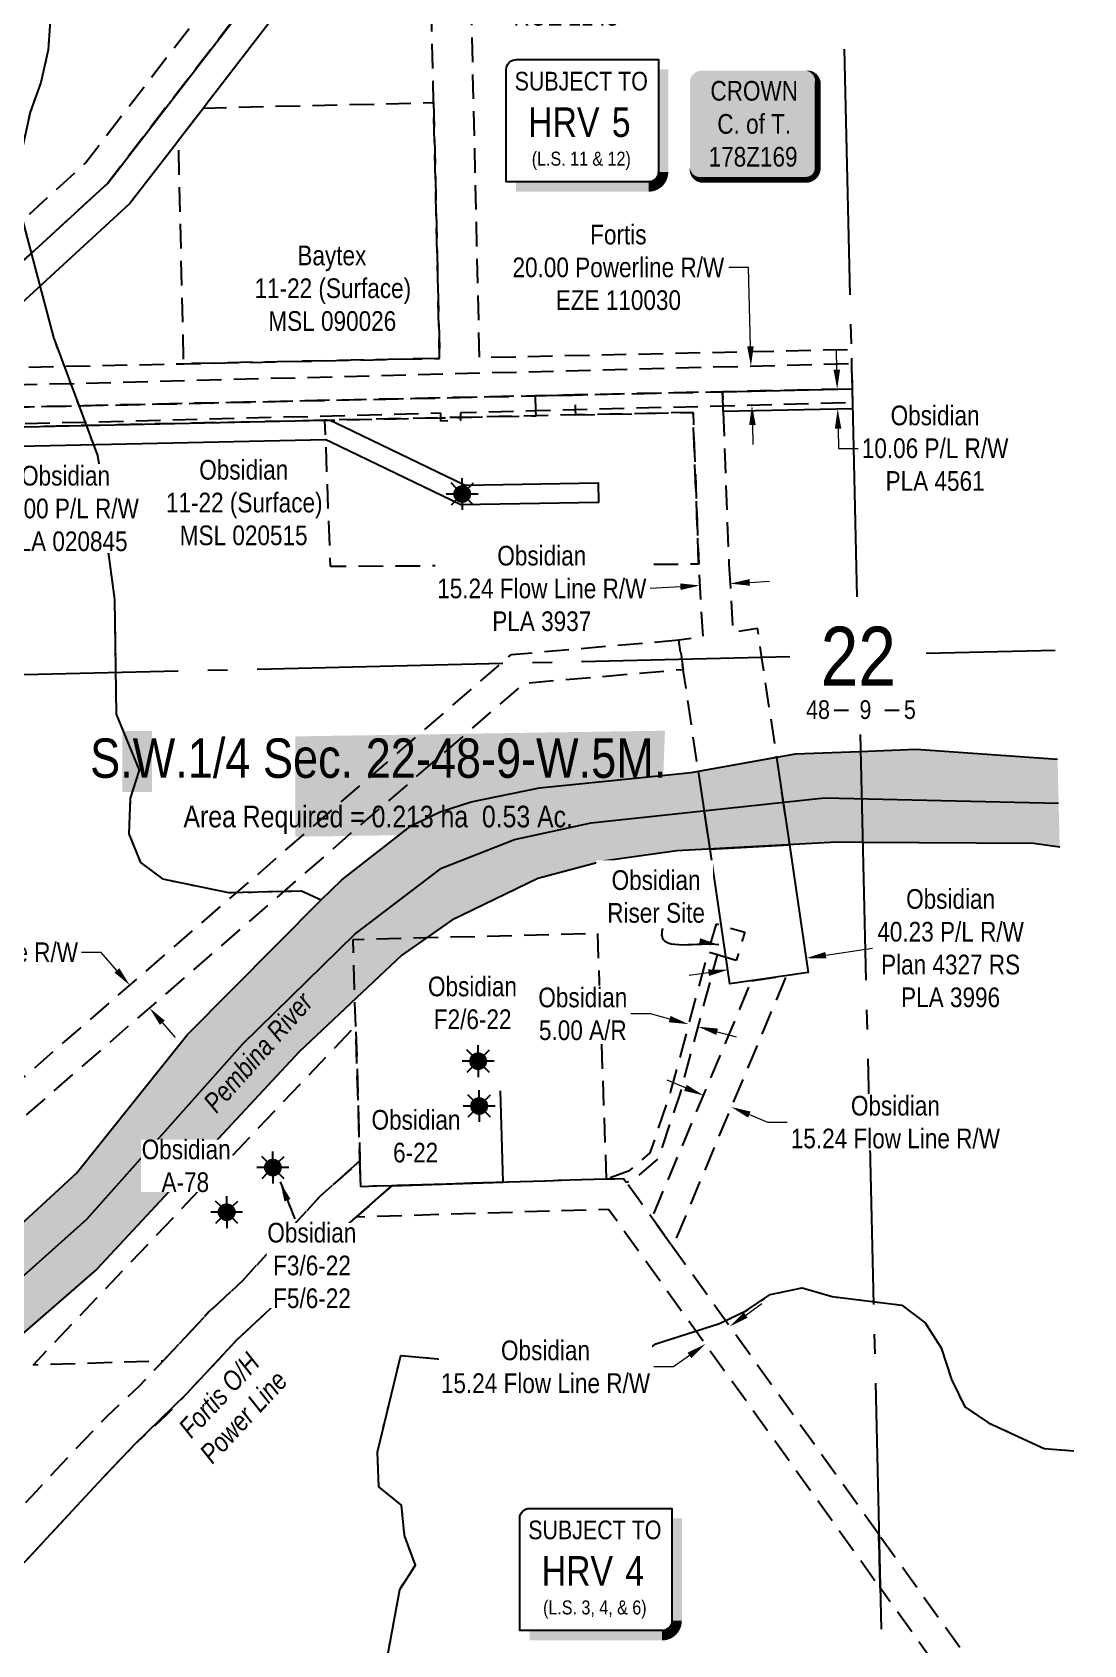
# Model space of a CAD drawing. Extents: x 617208 to 619769, y 5890137 to 5893146.
# Drawn here: x 617747 to 618281, y 5890581 to 5891401 of the extents above; entities that cross this region are included whole.
import ezdxf
from ezdxf.enums import TextEntityAlignment as Align

# ---------------------------------------------------------------- set-up
doc = ezdxf.new("R2010")
doc.units = 0
doc.header["$LTSCALE"] = 5
doc.header["$PDMODE"] = 35
doc.header["$PDSIZE"] = 1
for name, pattern in [('foc-ACCESSROAD', [3.75, 2.5, -1.25]), ('foc-FLOWLINE', [3.75, 2.5, -1.25]), ('foc-QUARTERLINE', [33, 25, -3, 2, -3]), ('foc-WHEELTRACKS', [2, 0.4, -1.6])]:
    doc.linetypes.add(name, pattern=pattern)
doc.layers.get('Defpoints').update_dxf_attribs({"color": 9})
for name, color, linetype in [('10', 1, 'Continuous'), ('9', 3, 'Continuous'), ('AS-OWNER', 7, 'Continuous'), ('AS-POWER', 104, 'foc-POWER'), ('AS-UNDERLAY-H', 141, 'Continuous'), ('C-AR', 13, 'foc-ACCESSROAD'), ('C-FLOWLINE', 13, 'foc-FLOWLINE'), ('C-RW', 13, 'Continuous'), ('C-SYMBOL', 7, 'Continuous'), ('C-WS', 13, 'foc-ACCESSROAD'), ('C-WS-S', 8, 'Continuous'), ('CG-NOTES', 7, 'Continuous'), ('CTW', 7, 'Continuous'), ('F-EZE', 190, 'foc-FLOWLINE'), ('F-WS', 190, 'foc-ACCESSROAD'), ('L-AREAREQUIRED', 7, 'Continuous'), ('L-QSEC', 8, 'foc-QUARTERLINE'), ('L-SECLBL', 7, 'Continuous'), ('L-SECQ', 8, 'foc-QUARTERLINE'), ('T-WATER', 160, 'Continuous'), ('T-WATER-H', 133, 'Continuous'), ('T-WATER-P3', 160, 'foc-WHEELTRACKS'), ('T-WATER-T', 170, 'Continuous')]:
    doc.layers.add(name, color=color, linetype=linetype)
for name, color, linetype, lineweight in [('C-AR-T', 13, 'Continuous', 9), ('C-FLOWLINE-T', 13, 'Continuous', 9), ('C-RW-T', 13, 'Continuous', 9), ('C-WS-T', 13, 'Continuous', 9), ('F-EZE-T', 190, 'Continuous', 9), ('F-RW-T', 190, 'Continuous', 9), ('F-WS-T', 190, 'Continuous', 9)]:
    doc.layers.add(name, color=color, linetype=linetype, lineweight=lineweight)
doc.styles.add('100L', font='ARIALN.TTF', dxfattribs={"height": 11})
doc.styles.add('175L', font='ARIALN.TTF', dxfattribs={"height": 20})
doc.styles.add('80', font='ARIALN.TTF', dxfattribs={"height": 10})
doc.styles.add('80CG', font='ARIALN.TTF', dxfattribs={"height": 10})
doc.styles.add('80L', font='ARIALN.TTF', dxfattribs={"height": 10})
doc.styles.add('foc-LtypeFont', font='ARIALN.TTF', dxfattribs={"height": 7.35})
doc.styles.add('HRV', font='ARIALN.TTF', dxfattribs={"height": 3})
doc.styles.add('SIMPLEX', font='ARIALN.TTF')
doc.linetypes.add('foc-POWER', pattern='A,6,-1,["P",foc-LtypeFont,S=0.2,R=0,X=-0.625,Y=-0.75],-1.24,4', length=12.24)
doc.linetypes.add('foc-POWER-NOLINE', pattern='A,0,-4,["P",foc-LtypeFont,S=0.2,R=0,X=-0.625,Y=-0.75],-8.24', length=12.24)
doc.linetypes.add('foc-TOPO-flowdirection-NOLINE', pattern='A,0,[">",foc-LtypeFont,S=0.3,R=0,X=0,Y=-0.945],-20,[">",foc-LtypeFont,S=0.3,R=0,X=0,Y=-0.945],0', length=20)
doc.dimstyles.new('Compass 5 000', dxfattribs={"dimscale": 5, "dimtxt": 9, "dimasz": 2, "dimexe": 0.2, "dimexo": 0.0625, "dimgap": 0.5, "dimtad": 0, "dimtih": 1, "dimtoh": 1, "dimzin": 0, "dimdsep": 46, "dimtxsty": '80CG', "dimcen": 0.1, "dimse1": 1, "dimse2": 1, "dimclrd": 256, "dimclrt": 256, "dimaunit": 1, "dimadec": 4, "dimazin": 0, "dimtfac": 0.06, "dimtofl": 0, "dimtmove": 0, "dimatfit": 1, "dimfxl": 0.2, "dimtolj": 1, "dimtzin": 0, "dimlwd": -1, "dimarcsym": 0})

# ---------------------------------------------------------------- blocks, each defined once
blk = doc.blocks.new('L-SECLBL')
at = {"layer": '9', "color": 7}
for p, q in [((-5.08, -27.83), (-12.29, -27.83)), ((20.7, -27.83), (13.5, -27.83))]:
    blk.add_line(p, q, dxfattribs=at)
at = {"layer": '10', "color": 2, "style": 'SIMPLEX'}
blk.add_attdef('SEC', text='', height=30, dxfattribs=at).set_placement((0, 0), align=Align.MIDDLE)
at = {"layer": '10', "color": 5, "style": '80L'}
blk.add_attdef('TWP', text='', height=9.5, dxfattribs=at).set_placement((-14.43, -27.37), align=Align.MIDDLE_RIGHT)
blk.add_attdef('RGE', text='', height=9.5, dxfattribs=at).set_placement((3.62, -27.37), align=Align.MIDDLE_CENTER)
blk.add_attdef('MER', text='', height=9.5, dxfattribs=at).set_placement((23.17, -27.37), align=Align.MIDDLE_LEFT)
blk = doc.blocks.new('HRV')
blk.add_lwpolyline([(-35.14, 31.6), (37.21, 31.6), (37.21, -25.54, -0.414214), (32.21, -30.54), (-40.14, -30.54), (-40.14, 26.6, -0.414214)], format="xyb", close=True)
at = {"const_width": 5, "flags": 128}
blk.add_lwpolyline([(-35.14, -33.04), (32.21, -33.04, 0.414214), (39.71, -25.54), (39.71, 26.6)], format="xyb", dxfattribs=at)
at = {"style": '80L'}
blk.add_text('SUBJECT TO', height=9.5, dxfattribs=at).set_placement((-2.01, 13.06), align=Align.BOTTOM_CENTER)
blk.add_attdef('(N.W.1/4 00)', text='', height=7.12, dxfattribs=at).set_placement((-2.01, -24.45), align=Align.BOTTOM_CENTER)
at = {"layer": 'CTW', "color": 3, "style": 'HRV'}
blk.add_text('HRV', height=15, dxfattribs=at).set_placement((-10.88, -0.18), align=Align.MIDDLE_CENTER)
blk.add_attdef('0', text='', height=15, dxfattribs=at).set_placement((18.28, -0.18), align=Align.MIDDLE_CENTER)
blk = doc.blocks.new('GAS')
h = blk.add_hatch(color=255)
h.dxf.hatch_style = 1
edge = h.paths.add_edge_path()
edge.add_arc((0, 0), 0.9, 0, 360)
for p, q in [((-0.81, 0), (-1.62, 0)), ((-0.57, 0.57), (-1.14, 1.14)), ((0, 0.81), (0, 1.62)), ((0.57, 0.57), (1.14, 1.14)), ((1.62, 0), (0.81, 0)), ((-0.57, -0.57), (-1.14, -1.14)), ((0, -0.81), (0, -1.62)), ((1.14, -1.14), (0.57, -0.57))]:
    blk.add_line(p, q)
blk.add_circle((0, 0), 0.8)
blk = doc.blocks.new('*D423')
at = {"layer": 'C-AR-T', "transparency": 16777216}
for p, q in [((617566.39, 5891019.62), (617556.39, 5891019.39)), ((617616.57, 5891020.8), (617647.89, 5891021.53))]:
    blk.add_line(p, q, dxfattribs=at)
for points in [[(617566.35, 5891021.29), (617566.43, 5891017.95), (617576.38, 5891019.86)], [(617616.53, 5891022.47), (617616.61, 5891019.13), (617606.57, 5891020.56)]]:
    blk.add_solid(points, dxfattribs=at)
at = {"layer": 'Defpoints', "color": 0, "transparency": 16777216}
for p in [(617606.57, 5891020.56), (617577.18, 5890986.06), (617607.37, 5890986.77)]:
    blk.add_point(p, dxfattribs=at)
at = {"layer": 'C-AR-T', "transparency": 16777216, "insert": (617675.82, 5891021.53), "char_height": 10, "width": 259.0266, "attachment_point": 5, "style": '80CG'}
blk.add_mtext('\\A1;Obsidian\\P30.18 A/R\\PMSL 8429\\P(Expired)', dxfattribs=at)
blk = doc.blocks.new('*D429')
at = {"layer": 'C-FLOWLINE-T', "transparency": 16777216}
for p, q in [((618076.09, 5891119.24), (618060.66, 5891118.29)), ((618111.33, 5891121.43), (618121.31, 5891122.05))]:
    blk.add_line(p, q, dxfattribs=at)
for points in [[(618075.99, 5891120.91), (618076.19, 5891117.58), (618086.07, 5891119.86)], [(618111.22, 5891123.09), (618111.43, 5891119.76), (618101.35, 5891120.81)]]:
    blk.add_solid(points, dxfattribs=at)
at = {"layer": 'Defpoints', "color": 0, "transparency": 16777216}
for p in [(618086.07, 5891119.86), (618086.39, 5891114.72), (618101.66, 5891115.66)]:
    blk.add_point(p, dxfattribs=at)
at = {"layer": 'C-FLOWLINE-T', "transparency": 16777216, "insert": (618005.66, 5891118.29), "char_height": 10, "attachment_point": 5, "style": '80CG', "bg_fill": 3, "box_fill_scale": 1.1, "bg_fill_color": 256, "bg_fill_true_color": 13158600, "bg_fill_transparency": 0}
blk.add_mtext('\\A1;Obsidian\\P15.24 Flow Line R/W\\PPLA 3937', dxfattribs=at)
blk = doc.blocks.new('*D431')
at = {"layer": 'C-FLOWLINE-T', "transparency": 16777216}
for p, q in [((618078.64, 5890864.45), (618069.42, 5890868.31)), ((618111.14, 5890850.82), (618120.36, 5890846.95)), ((618120.36, 5890846.95), (618130.36, 5890846.95))]:
    blk.add_line(p, q, dxfattribs=at)
for points in [[(618079.29, 5890865.98), (618078, 5890862.91), (618087.87, 5890860.58)], [(618111.79, 5890852.36), (618110.5, 5890849.28), (618101.92, 5890854.69)]]:
    blk.add_solid(points, dxfattribs=at)
at = {"layer": 'Defpoints', "color": 0, "transparency": 16777216}
for p in [(618090.66, 5890867.23), (618104.71, 5890861.34), (618101.92, 5890854.69)]:
    blk.add_point(p, dxfattribs=at)
at = {"layer": 'C-FLOWLINE-T', "transparency": 16777216, "insert": (618185.36, 5890846.95), "char_height": 10, "attachment_point": 5, "style": '80CG', "bg_fill": 3, "box_fill_scale": 1.1, "bg_fill_color": 256, "bg_fill_true_color": 13158600, "bg_fill_transparency": 0}
blk.add_mtext('\\A1;Obsidian\\P15.24 Flow Line R/W', dxfattribs=at)
blk = doc.blocks.new('*D432')
at = {"layer": 'C-FLOWLINE-T', "transparency": 16777216}
for p, q in [((618109.31, 5890748.89), (618117.44, 5890754.72)), ((618080.67, 5890728.36), (618072.54, 5890722.53)), ((618072.54, 5890722.53), (618062.54, 5890722.53))]:
    blk.add_line(p, q, dxfattribs=at)
for points in [[(618108.34, 5890750.25), (618110.28, 5890747.54), (618101.18, 5890743.07)], [(618079.7, 5890729.71), (618081.64, 5890727.01), (618088.79, 5890734.19)]]:
    blk.add_solid(points, dxfattribs=at)
at = {"layer": 'Defpoints', "color": 0, "transparency": 16777216}
for p in [(618088.79, 5890734.19), (618106.7, 5890735.37), (618094.31, 5890726.49)]:
    blk.add_point(p, dxfattribs=at)
at = {"layer": 'C-FLOWLINE-T', "transparency": 16777216, "insert": (618007.54, 5890722.53), "char_height": 10, "attachment_point": 5, "style": '80CG', "bg_fill": 3, "box_fill_scale": 1.1, "bg_fill_color": 256, "bg_fill_true_color": 13158600, "bg_fill_transparency": 0}
blk.add_mtext('\\A1;Obsidian\\P15.24 Flow Line R/W', dxfattribs=at)
blk = doc.blocks.new('*D434')
at = {"layer": 'C-RW-T', "transparency": 16777216}
for p, q in [((618150.02, 5890931.86), (618173.79, 5890935.4)), ((618090.41, 5890922.97), (618080.52, 5890921.5))]:
    blk.add_line(p, q, dxfattribs=at)
for points in [[(618149.77, 5890933.51), (618150.26, 5890930.21), (618140.13, 5890930.39)], [(618090.17, 5890924.62), (618090.66, 5890921.33), (618100.31, 5890924.45)]]:
    blk.add_solid(points, dxfattribs=at)
at = {"layer": 'Defpoints', "color": 0, "transparency": 16777216}
for p in [(618126.43, 5891022.26), (618086.61, 5891016.32), (618100.31, 5890924.45)]:
    blk.add_point(p, dxfattribs=at)
at = {"layer": 'C-RW-T', "transparency": 16777216, "insert": (618213.42, 5890935.4), "char_height": 10, "attachment_point": 5, "style": '80CG'}
blk.add_mtext('\\A1;Obsidian\\P40.23 P/L R/W\\PPlan 4327 RS\\PPLA 3996', dxfattribs=at)
blk = doc.blocks.new('*D437')
at = {"layer": 'Defpoints', "color": 0, "transparency": 16777216}
for p in [(617796.31, 5890916.58), (617733.78, 5890862.35), (617743.78, 5890850.83)]:
    blk.add_point(p, dxfattribs=at)
at = {"layer": 'F-RW-T', "transparency": 16777216}
for p, q in [((617781.82, 5890933.28), (617771.82, 5890933.28)), ((617789.75, 5890924.13), (617781.82, 5890933.28)), ((617812.85, 5890897.51), (617819.4, 5890889.95))]:
    blk.add_line(p, q, dxfattribs=at)
for points in [[(617791.01, 5890925.23), (617788.5, 5890923.04), (617796.31, 5890916.58)], [(617814.11, 5890898.6), (617811.59, 5890896.41), (617806.3, 5890905.06)]]:
    blk.add_solid(points, dxfattribs=at)
at = {"layer": 'F-RW-T', "transparency": 16777216, "insert": (617716.82, 5890933.28), "char_height": 10, "attachment_point": 5, "style": '80CG'}
blk.add_mtext('\\A1;PMC\\P15.24 Flow Line R/W\\PPLA 4811', dxfattribs=at)
blk = doc.blocks.new('*D438')
at = {"layer": 'C-AR-T', "transparency": 16777216}
for p, q in [((618060.99, 5890901.99), (618050.99, 5890901.99)), ((618070.65, 5890899.4), (618060.99, 5890901.99)), ((618094.79, 5890892.92), (618104.45, 5890890.33))]:
    blk.add_line(p, q, dxfattribs=at)
for points in [[(618071.08, 5890901.01), (618070.21, 5890897.79), (618080.3, 5890896.81)], [(618095.22, 5890894.53), (618094.36, 5890891.31), (618085.13, 5890895.51)]]:
    blk.add_solid(points, dxfattribs=at)
at = {"layer": 'Defpoints', "color": 0, "transparency": 16777216}
for p in [(618080.3, 5890896.81), (618078.64, 5890890.58), (618083.46, 5890889.29)]:
    blk.add_point(p, dxfattribs=at)
at = {"layer": 'C-AR-T', "transparency": 16777216, "insert": (618026.51, 5890901.99), "char_height": 10, "attachment_point": 5, "style": '80CG', "bg_fill": 3, "box_fill_scale": 1.1, "bg_fill_color": 256, "bg_fill_true_color": 13158600, "bg_fill_transparency": 0}
blk.add_mtext('\\A1;Obsidian\\P5.00 A/R', dxfattribs=at)
blk = doc.blocks.new('*U444')
h = blk.add_hatch(color=255)
edge = h.paths.add_edge_path()
edge.add_line((-26.5, -28.5), (26.5, -28.5))
edge.add_arc((26.5, -22.5), 6, 270, 360)
edge.add_line((32.5, -22.5), (32.5, 21))
edge.add_arc((26.5, 21), 6, 0, 90)
edge.add_line((26.5, 27), (-26.5, 27))
edge.add_arc((-26.5, 21), 6, 90, 180)
edge.add_line((-32.5, 21), (-32.5, -22.5))
edge.add_arc((-26.5, -22.5), 6, 180, 270)
at = {"color": 14, "flags": 128}
blk.add_lwpolyline([(-26.5, -28.5, 3, 3, 0), (26.5, -28.5, 3, 3, 0.414214), (32.5, -22.5, 3, 3, 0), (32.5, 21, 3, 0, 0.414214), (26.5, 27, 0, 0, 0), (-26.5, 27, 0, 0, 0.414214), (-32.5, 21, 0, 0, 0), (-32.5, -22.5, 0, 3, 0.414214)], format="xyseb", close=True, dxfattribs=at)
blk.add_lwpolyline([(-19.08, -18.54, 0, 7.5, 0), (0, 0, 0, 0, 0)], format="xyseb", dxfattribs=at)
at = {"color": 14, "style": '80'}
blk.add_attdef('ENTER_TEXT_001', (-26.85, -4.92), '', height=10, dxfattribs=at)
blk = doc.blocks.new('*D445')
at = {"layer": 'Defpoints', "color": 0, "transparency": 16777216}
for p in [(618071.17, 5891230.41), (618111.95, 5891231.45), (618071.68, 5891210.42)]:
    blk.add_point(p, dxfattribs=at)
at = {"layer": 'F-EZE-T', "transparency": 16777216}
for p, q in [((618110.67, 5891281.56), (618100.67, 5891281.56)), ((618111.69, 5891241.45), (618110.67, 5891281.56)), ((618112.72, 5891201.47), (618112.97, 5891191.47))]:
    blk.add_line(p, q, dxfattribs=at)
for points in [[(618113.36, 5891241.49), (618110.03, 5891241.4), (618111.95, 5891231.45)], [(618114.38, 5891201.51), (618111.05, 5891201.42), (618112.46, 5891211.46)]]:
    blk.add_solid(points, dxfattribs=at)
at = {"layer": 'F-EZE-T', "transparency": 16777216, "insert": (618044.58, 5891281.56), "char_height": 10, "attachment_point": 5, "style": '80CG'}
blk.add_mtext('\\A1;Fortis\\P20.00 Powerline R/W\\PEZE 110030', dxfattribs=at)
blk = doc.blocks.new('*D449')
at = {"layer": 'C-RW-T', "transparency": 16777216}
for p, q in [((618155.58, 5891229.64), (618155.36, 5891239.64)), ((618156.24, 5891199.58), (618156.46, 5891189.59)), ((618156.46, 5891189.59), (618166.46, 5891189.59))]:
    blk.add_line(p, q, dxfattribs=at)
for points in [[(618157.25, 5891229.68), (618153.92, 5891229.61), (618155.8, 5891219.64)], [(618157.9, 5891199.62), (618154.57, 5891199.55), (618156.02, 5891209.58)]]:
    blk.add_solid(points, dxfattribs=at)
at = {"layer": 'Defpoints', "color": 0, "transparency": 16777216}
for p in [(618142.37, 5891219.35), (618142.59, 5891209.29), (618156.02, 5891209.58)]:
    blk.add_point(p, dxfattribs=at)
at = {"layer": 'C-RW-T', "transparency": 16777216, "insert": (618205.54, 5891189.59), "char_height": 10, "attachment_point": 5, "style": '80CG'}
blk.add_mtext('\\A1;Obsidian\\P10.06 P/L R/W\\PPLA 4561', dxfattribs=at)
blk = doc.blocks.new('*D452')
at = {"layer": 'C-RW-T', "transparency": 16777216}
for p, q in [((617713.44, 5891209.89), (617713.22, 5891219.88)), ((617714.1, 5891179.89), (617714.56, 5891158.94)), ((617714.56, 5891158.94), (617724.56, 5891158.94))]:
    blk.add_line(p, q, dxfattribs=at)
for points in [[(617715.11, 5891209.92), (617711.78, 5891209.85), (617713.66, 5891199.89)], [(617715.77, 5891179.92), (617712.43, 5891179.85), (617713.88, 5891189.89)]]:
    blk.add_solid(points, dxfattribs=at)
at = {"layer": 'Defpoints', "color": 0, "transparency": 16777216}
for p in [(617713.66, 5891199.89), (617767.13, 5891201.06), (617767.34, 5891191.06)]:
    blk.add_point(p, dxfattribs=at)
at = {"layer": 'C-RW-T', "transparency": 16777216, "insert": (617763.64, 5891158.94), "char_height": 10, "attachment_point": 5, "style": '80CG', "bg_fill": 3, "box_fill_scale": 1.1, "bg_fill_color": 256, "bg_fill_true_color": 13158600, "bg_fill_transparency": 0}
blk.add_mtext('\\A1;Obsidian\\P10.00 P/L R/W\\PPLA 020845', dxfattribs=at)
blk = doc.blocks.new('*D454')
at = {"layer": 'C-AR-T', "transparency": 16777216}
for p, q in [((617939.29, 5891424.96), (617929.29, 5891424.72)), ((617979.43, 5891425.91), (617989.43, 5891426.14))]:
    blk.add_line(p, q, dxfattribs=at)
for points in [[(617939.25, 5891426.62), (617939.33, 5891423.29), (617949.28, 5891425.19)], [(617979.4, 5891427.57), (617979.47, 5891424.24), (617969.44, 5891425.67)]]:
    blk.add_solid(points, dxfattribs=at)
at = {"layer": 'Defpoints', "color": 0, "transparency": 16777216}
for p in [(617949.13, 5891431.78), (617969.28, 5891432.26), (617969.44, 5891425.67)]:
    blk.add_point(p, dxfattribs=at)
at = {"layer": 'C-AR-T', "transparency": 16777216, "insert": (618017.98, 5891426.14), "char_height": 10, "attachment_point": 5, "style": '80CG'}
blk.add_mtext('\\A1;Obsidian\\P20.12 A/R\\PROE 2148', dxfattribs=at)

msp = doc.modelspace()

# ---------------------------------------------------------------- hatches: boundary and pattern name
at = {"layer": 'AS-UNDERLAY-H'}
h = msp.add_hatch(color=256, dxfattribs=at)
h.dxf.hatch_style = 1
h.paths.add_polyline_path([(617792.481, 5891045.808), (617807.525, 5891045.808), (617807.557, 5891014.804), (617792.513, 5891014.804)])
h = msp.add_hatch(color=256, dxfattribs=at)
h.dxf.hatch_style = 1
h.paths.add_polyline_path([(617880.364, 5891043.125), (618068.26, 5891046.034), (618067.09, 5891014.015), (618028.525, 5891014.209), (618025.881, 5890994.212), (617880.364, 5890992.126)])
at = {"layer": 'T-WATER-H'}
h = msp.add_hatch(color=256, dxfattribs=at)
h.dxf.hatch_style = 1
h.paths.add_polyline_path([(617255.687, 5890656.455), (617256.712, 5890613.173), (617260.461, 5890617.313), (617274.884, 5890624.016), (617293.361, 5890622.656), (617309.048, 5890617.336), (617353.6, 5890607.31), (617373.832, 5890602.757), (617433.928, 5890589.233), (617507.419, 5890609.045), (617522.508, 5890615.167), (617688.3, 5890697.839), (617724.827, 5890724.714), (617779.47, 5890772.24), (617882.394, 5890882.665), (617934.577, 5890931.868), (617959.977, 5890949.725), (618003.657, 5890970.905), (618036.919, 5890979.634), (618074.213, 5890984.868), (618155.484, 5890989.335), (618168.332, 5890989.238), (618255.53, 5890988.587), (618268.846, 5890986.753), (618267.794, 5891031.552), (618195.951, 5891036.637), (618167.24, 5891035.531), (618134.522, 5891034.273), (618081.516, 5891024.69), (618004.571, 5891016.915), (617969.739, 5891009.881), (617954.098, 5891004.819), (617939.439, 5890997.759), (617904.051, 5890970.248), (617893.557, 5890959.95), (617825.414, 5890891.303), (617769.183, 5890821.09), (617714.351, 5890770.598), (617663.893, 5890735.663), (617580.802, 5890689.932), (617565.337, 5890684.994), (617481.817, 5890643.706), (617430.573, 5890635.341), (617372.814, 5890645.546), (617352.606, 5890649.118), (617342.681, 5890650.871), (617310.732, 5890660.259), (617293.298, 5890663.119), (617273.634, 5890661.196)])

# ---------------------------------------------------------------- linework, layer by layer
at = {"layer": 'AS-POWER', "flags": 128}
msp.add_lwpolyline([(617986.035, 5890816.393), (617984.646, 5890862.869)], dxfattribs=at)
at = {"layer": 'AS-POWER', "linetype": 'foc-POWER-NOLINE', "flags": 128}
msp.add_lwpolyline([(617645.618, 5890523.42), (617738.627, 5890618.749), (617780.572, 5890663.965), (617798.738, 5890683.052), (617825.266, 5890709.025), (617850.761, 5890736.218), (617867.806, 5890752.174), (617907.039, 5890794.883), (617929.376, 5890814.653), (617986.035, 5890816.393)], dxfattribs=at)
at = {"layer": 'C-AR', "flags": 128}
for points in [[(618038.406, 5890818.001), (618047.269, 5890818.273), (618048.591, 5890816.428), (618052.273, 5890817.566), (618064.915, 5890828.477), (618075.942, 5890861.255), (618094.925, 5890931.996), (618090.128, 5890933.413), (618071.153, 5890862.702), (618060.613, 5890831.369), (618049.798, 5890822.034)], [(617626.545, 5890531.502), (617645.318, 5890531.939), (617645.618, 5890523.42), (617647.11, 5890525.063), (617662.536, 5890542.226), (617678.974, 5890558.985), (617712.587, 5890591.646), (617738.627, 5890618.749), (617763.531, 5890645.566), (617780.572, 5890663.965), (617798.738, 5890683.052), (617815.236, 5890698.417), (617825.266, 5890709.025), (617850.761, 5890736.218), (617867.806, 5890752.174), (617907.039, 5890794.883), (617929.376, 5890814.653), (617913.652, 5890814.17), (617913.244, 5890827.244), (617892.925, 5890809.26), (617853.502, 5890766.344), (617836.532, 5890750.458), (617810.617, 5890722.817), (617801.055, 5890712.705), (617784.582, 5890697.362), (617765.903, 5890677.737), (617748.778, 5890659.248), (617724, 5890632.566), (617698.318, 5890605.835), (617664.779, 5890573.247), (617647.865, 5890556.002), (617632.18, 5890538.551), (617629.123, 5890535.184)]]:
    msp.add_lwpolyline(points, close=True, dxfattribs=at)
at = {"layer": 'C-FLOWLINE', "flags": 128}
for points in [[(617671.566, 5891220.177), (617659.387, 5891208.988), (617650.805, 5891208.868), (617636.347, 5891208.528), (617648.384, 5891219.586), (617658.752, 5891229.111), (617773.815, 5891334.823), (617946.147, 5891558.59), (617965.693, 5891583.97), (617993.443, 5891620.002), (618017.738, 5891651.547), (618109.589, 5891770.813), (618106.814, 5891886.528), (618122.059, 5891886.884), (618124.962, 5891765.785), (618018.308, 5891627.296), (618013.045, 5891620.461), (617966.268, 5891559.721), (617946.718, 5891534.337), (617785.097, 5891324.48), (617681.87, 5891229.642), (617673.715, 5891222.151), (617671.566, 5891220.177)], [(618100.731, 5891130.752), (618102.864, 5891096.275), (618115.125, 5891098.102), (618117.387, 5891082.932), (618124.9, 5891032.535), (618131.536, 5890988.024), (618091.159, 5890985.805), (618085.261, 5891025.369), (618077.555, 5891077.055), (618076.825, 5891081.953), (618075.302, 5891092.166), (618087.673, 5891094.01), (618085.402, 5891130.655), (618082.529, 5891207.844), (618022.739, 5891206.576), (618002.731, 5891206.151), (617964.37, 5891205.337), (617954.375, 5891205.125), (617898.196, 5891203.933), (617895.432, 5891203.872), (617681.397, 5891199.183), (617671.188, 5891199.058), (617651.031, 5891198.804), (617651.014, 5891199.654), (617650.981, 5891201.454), (617650.805, 5891208.868), (617659.387, 5891208.988), (617677.021, 5891209.151), (617682.21, 5891209.266), (617939.41, 5891214.926), (618002.441, 5891216.301), (618022.42, 5891216.736), (618097.493, 5891218.373), (618097.788, 5891211.087), (618097.9, 5891208.312), (618100.731, 5891130.752)], [(618112.313, 5890918.879), (618129.919, 5890921.454), (618072.116, 5890783.614), (618061.689, 5890798.158)], [(618177.025, 5890637.277), (618047.269, 5890818.273), (617929.376, 5890814.653), (617911.53, 5890798.858), (618039.616, 5890802.791), (618177.66, 5890610.216)]]:
    msp.add_lwpolyline(points, close=True, dxfattribs=at)
msp.add_lwpolyline([(618281.074, 5890465.959), (618279.7, 5890467.876), (618269.212, 5890482.513), (618265.532, 5890487.649), (618261.949, 5890492.648), (618261.244, 5890493.632), (618177.66, 5890610.216), (618177.025, 5890637.277), (618279.621, 5890494.166), (618280.439, 5890493.025)], dxfattribs=at)
at = {"layer": 'C-RW'}
for points in [[(617681.87, 5891229.642), (617785.097, 5891324.48), (617946.718, 5891534.337)], [(617947.287, 5891510.111), (617835.04, 5891364.361), (617833.711, 5891362.637), (617821.031, 5891346.172), (617820.124, 5891344.994), (617796.368, 5891314.148), (617704.869, 5891230.086)], [(617648.068, 5891150.03), (617577.28, 5891129.609), (617574.509, 5891139.214), (617642.717, 5891158.89), (617681.407, 5891199.183), (617895.432, 5891203.872), (617898.196, 5891203.933), (617904.836, 5891200.735), (617966.73, 5891170.924), (618034.376, 5891172.121), (618034.553, 5891162.118), (617964.53, 5891160.878), (617898.481, 5891192.69), (617895.882, 5891193.874), (617685.746, 5891189.269), (617648.068, 5891150.03)]]:
    msp.add_lwpolyline(points, dxfattribs=at)
for points in [[(618163.346, 5891219.808), (618163.511, 5891212.769), (618163.556, 5891210.85), (618163.582, 5891209.745), (618097.9, 5891208.312), (618097.788, 5891211.087), (618097.493, 5891218.373), (618163.346, 5891219.808)], [(618091.159, 5890985.805), (618085.261, 5891025.369), (618124.9, 5891032.535), (618131.536, 5890988.024), (618091.159, 5890985.805)], [(618091.159, 5890985.805), (618131.536, 5890988.024), (618141.034, 5890923.079), (618101.198, 5890917.253)]]:
    msp.add_lwpolyline(points, close=True, dxfattribs=at)
at = {"layer": 'C-WS', "flags": 128}
for points in [[(618018.308, 5891627.296), (618018.465, 5891620.591), (618013.045, 5891620.461), (617993.443, 5891620.002), (617964.857, 5891619.33), (617965.693, 5891583.97), (617966.268, 5891559.721), (617966.84, 5891535.5), (617969.954, 5891403.836), (617973.871, 5891235.789), (618162.873, 5891239.93), (618163.042, 5891232.756), (618163.32, 5891220.912), (618163.346, 5891219.808), (618097.493, 5891218.373), (618022.42, 5891216.736), (618002.441, 5891216.301), (617939.41, 5891214.926), (617682.21, 5891209.266), (617677.021, 5891209.151), (617659.387, 5891208.988), (617650.805, 5891208.868), (617636.347, 5891208.528), (617625.48, 5891208.272), (617625.229, 5891218.991), (617625.184, 5891220.878), (617625.007, 5891228.398), (617658.752, 5891229.111), (617681.87, 5891229.642), (617704.869, 5891230.086), (617823.701, 5891232.599), (617953.745, 5891235.349), (617950.688, 5891365.386), (617947.287, 5891510.111), (617946.718, 5891534.337), (617946.147, 5891558.59), (617944.73, 5891618.857), (617905.547, 5891617.936), (617622.827, 5891321.167), (617622.492, 5891335.409), (617891.326, 5891617.602), (617888.338, 5891744.74), (618015.477, 5891747.729), (618017.738, 5891651.547), (618018.308, 5891627.296)], [(618022.658, 5891209.164), (618022.739, 5891206.576), (618082.529, 5891207.844), (618085.402, 5891130.655), (617898.275, 5891129.477), (617895.882, 5891193.874), (617895.432, 5891203.872), (617898.196, 5891203.933), (617954.375, 5891205.125), (617964.37, 5891205.337), (618002.731, 5891206.151), (618002.659, 5891208.653), (618002.441, 5891216.301), (618022.42, 5891216.736), (618022.658, 5891209.164)], [(618104.513, 5890929.163), (618090.128, 5890933.413), (618094.379, 5890947.798), (618108.764, 5890943.548)], [(618038.406, 5890818.001), (617913.652, 5890814.17), (617909.739, 5890939.809), (618033.93, 5890943.119)], [(617913.244, 5890827.244), (617892.925, 5890809.26), (617853.502, 5890766.344), (617836.532, 5890750.458), (617813.151, 5890725.519), (617747.107, 5890723.492), (617911.104, 5890895.982)]]:
    msp.add_lwpolyline(points, close=True, dxfattribs=at)
at = {"layer": 'F-EZE', "flags": 128}
for points in [[(617538.607, 5891273.391), (617538.72, 5891263.395), (617532.479, 5891263.325), (617535.458, 5891234.74), (617537.335, 5891216.744), (617544, 5891216.914), (617625.229, 5891218.991), (617648.384, 5891219.586), (617671.566, 5891220.177), (617694.73, 5891220.771), (618163.042, 5891232.756), (618163.32, 5891220.912), (618163.346, 5891219.808), (618163.511, 5891212.769), (618097.788, 5891211.087), (618022.658, 5891209.164), (618002.659, 5891208.653), (617964.31, 5891207.671), (617964.37, 5891205.337), (617964.412, 5891203.674), (617954.418, 5891203.419), (617954.375, 5891205.125), (617954.317, 5891207.416), (617672.42, 5891200.201), (617651.014, 5891199.654), (617649.275, 5891199.693), (617633.282, 5891199.2), (617633.258, 5891185.074), (617633.221, 5891164.002), (617639.921, 5891163.127), (617639.266, 5891157.166), (617632.566, 5891157.902), (617631.824, 5891154.535), (617629.377, 5891143.43), (617616.846, 5891086.574), (617607.085, 5891088.725), (617618.452, 5891140.308), (617620.9, 5891151.413), (617621.438, 5891153.855), (617622.55, 5891158.901), (617608.074, 5891167.277), (617608.081, 5891168.716), (617608.224, 5891198.558), (617553.467, 5891197.156), (617542.453, 5891196.874), (617539.412, 5891196.797), (617498.575, 5891195.752), (617491.003, 5891195.559), (617474.359, 5891195.144), (617441.322, 5891194.287), (617416.909, 5891193.695), (617363.02, 5891192.285), (617362.775, 5891202.369), (617362.534, 5891212.27), (617391.759, 5891213.017), (617416.024, 5891213.638), (617464.437, 5891214.877), (617481.034, 5891215.301), (617488.043, 5891215.481), (617498.106, 5891215.739), (617527.311, 5891216.486), (617525.714, 5891231.81), (617522.614, 5891261.548), (617520.617, 5891280.711), (617530.559, 5891281.748), (617531.438, 5891273.309), (617538.607, 5891273.391)], [(617538.607, 5891273.391), (617538.72, 5891263.395), (617532.479, 5891263.325), (617535.458, 5891234.74), (617537.335, 5891216.744), (617544, 5891216.914), (617625.229, 5891218.991), (617648.384, 5891219.586), (617671.566, 5891220.177), (617694.73, 5891220.771), (618163.042, 5891232.756), (618163.32, 5891220.912), (618163.346, 5891219.808), (618163.511, 5891212.769), (618097.788, 5891211.087), (618022.658, 5891209.164), (618002.659, 5891208.653), (617964.31, 5891207.671), (617964.37, 5891205.337), (617964.412, 5891203.674), (617954.418, 5891203.419), (617954.375, 5891205.125), (617954.317, 5891207.416), (617672.42, 5891200.201), (617651.014, 5891199.654), (617649.275, 5891199.693), (617633.282, 5891199.2), (617633.258, 5891185.074), (617633.221, 5891164.002), (617639.921, 5891163.127), (617639.266, 5891157.166), (617632.566, 5891157.902), (617631.824, 5891154.535), (617629.377, 5891143.43), (617616.846, 5891086.574), (617607.085, 5891088.725), (617618.452, 5891140.308), (617620.9, 5891151.413), (617621.438, 5891153.855), (617622.55, 5891158.901), (617608.074, 5891167.277), (617608.081, 5891168.716), (617608.224, 5891198.558), (617553.467, 5891197.156), (617542.453, 5891196.874), (617539.412, 5891196.797), (617498.575, 5891195.752), (617491.003, 5891195.559), (617474.359, 5891195.144), (617441.322, 5891194.287), (617416.909, 5891193.695), (617363.02, 5891192.285), (617362.775, 5891202.369), (617362.534, 5891212.27), (617391.759, 5891213.017), (617416.024, 5891213.638), (617464.437, 5891214.877), (617481.034, 5891215.301), (617488.043, 5891215.481), (617498.106, 5891215.739), (617527.311, 5891216.486), (617525.714, 5891231.81), (617522.614, 5891261.548), (617520.617, 5891280.711), (617530.559, 5891281.748), (617531.438, 5891273.309), (617538.607, 5891273.391)], [(617615.95, 5890753.895), (617467.89, 5890703.685), (617463.152, 5890702.09), (617428.792, 5890690.522), (617417.628, 5890692.106), (617374.838, 5890696.236), (617374.475, 5890711.57), (617427.053, 5890706.026), (617462.97, 5890718.118), (617613.16, 5890769.051), (617637.347, 5890769.953), (617652.717, 5890792.028), (617655.903, 5890794.791), (617984.384, 5891079.721), (617990.206, 5891084.769), (618075.302, 5891092.166), (618076.825, 5891081.952), (618077.555, 5891077.055), (617996.459, 5891070.007), (617664.145, 5890781.754), (617661.168, 5890777.479), (617645.515, 5890754.999), (617621.836, 5890754.115), (617615.95, 5890753.895)]]:
    msp.add_lwpolyline(points, close=True, dxfattribs=at)
at = {"layer": 'F-WS', "flags": 128}
msp.add_lwpolyline([(617950.688, 5891365.386), (617953.745, 5891235.349), (617823.701, 5891232.599), (617821.031, 5891346.172), (617833.711, 5891362.637), (617950.688, 5891365.386)], close=True, dxfattribs=at)
at = {"layer": 'L-QSEC'}
for p, q in [((618201.032, 5891085.386), (618266.494, 5891086.925)), ((617366.077, 5891065.76), (618131.769, 5891083.758))]:
    msp.add_line(p, q, dxfattribs=at)
at = {"layer": 'L-SECQ', "flags": 128}
for points in [[(618147.668, 5891887.482), (618165.828, 5891114.106)], [(618167.471, 5891044.125), (618185.414, 5890279.972)]]:
    msp.add_lwpolyline(points, dxfattribs=at)
at = {"layer": 'T-WATER'}
for points in [[(617714.351, 5890770.598), (617769.183, 5890821.09), (617825.414, 5890891.303), (617893.557, 5890959.95), (617904.051, 5890970.248), (617939.439, 5890997.759), (617954.098, 5891004.819), (617969.739, 5891009.881), (618004.571, 5891016.915), (618081.516, 5891024.69), (618134.522, 5891034.273), (618167.24, 5891035.531), (618195.951, 5891036.637), (618267.794, 5891031.552)], [(618268.846, 5890986.753), (618255.53, 5890988.587), (618168.332, 5890989.238), (618155.484, 5890989.335), (618074.213, 5890984.868), (618036.919, 5890979.634), (618003.657, 5890970.905), (617959.977, 5890949.725), (617934.577, 5890931.868), (617882.394, 5890882.665), (617779.47, 5890772.24), (617724.827, 5890724.714), (617688.3, 5890697.839), (617522.508, 5890615.167), (617507.419, 5890609.045), (617433.928, 5890589.233), (617373.832, 5890602.757), (617353.6, 5890607.31), (617309.048, 5890617.336), (617293.361, 5890622.656), (617274.884, 5890624.016), (617260.461, 5890617.313), (617256.712, 5890613.173)]]:
    msp.add_lwpolyline(points, dxfattribs=at)
at = {"layer": 'T-WATER-P3', "flags": 128}
for points in [[(617716.533, 5891665.066), (617720.39, 5891657.709), (617739.551, 5891636.01), (617747.343, 5891623.914), (617753.618, 5891610.132), (617756.219, 5891592.493), (617758.733, 5891448.891), (617754.849, 5891392.224), (617751.085, 5891375.55), (617745.576, 5891360.451), (617738.517, 5891327.795), (617738.576, 5891317.795), (617757.467, 5891245.897), (617779.8, 5891186.036), (617782.822, 5891167.989), (617783.736, 5891148.304), (617788.586, 5891112.726), (617789.356, 5891054.414), (617801.092, 5891026.006), (617796.519, 5891011.692), (617795.745, 5890993.583), (617801.679, 5890978.966), (617812.909, 5890970.664), (617846.426, 5890963.732), (617883.557, 5890964.564), (617893.557, 5890959.95)], [(618097.458, 5890177.821), (618091.665, 5890189.094), (618083.212, 5890201.714), (618063.276, 5890223.698), (618060.205, 5890241.033), (618042.741, 5890264.183), (618035.834, 5890298.544), (618024.278, 5890297.704), (618018.762, 5890283.017), (618008.847, 5890290.691), (618006.76, 5890309.523), (618011.737, 5890324.555), (618013.02, 5890340.597), (617998.628, 5890338.939), (617987.846, 5890345.231), (617986.084, 5890358.728), (617967.839, 5890360.629), (617959.043, 5890372.469), (617928.567, 5890404.014), (617919.939, 5890416.512), (617917.334, 5890434.387), (617906.783, 5890444.719), (617888.244, 5890442.815), (617878.758, 5890453.281), (617873.414, 5890468.147), (617872.425, 5890485.159), (617878.245, 5890499.435), (617876.161, 5890532.686), (617889.212, 5890540.078), (617906.174, 5890540.529), (617916.298, 5890549.18), (617924.762, 5890561.36), (617933.474, 5890609.383), (617941.4, 5890621.795), (617935.936, 5890636.776), (617934.439, 5890652.177), (617922.894, 5890661.602), (617922.135, 5890679.151), (617933.972, 5890728.354), (618001.59, 5890722.272), (618019.48, 5890724.044), (618036.496, 5890721.118), (618051.323, 5890725.097), (618063.693, 5890734.257), (618095.979, 5890744.631), (618109.698, 5890751.142), (618121.669, 5890759.287), (618137.927, 5890762.814), (618153.249, 5890758.318), (618188.623, 5890753.908), (618200.515, 5890745.023), (618208.555, 5890732.219), (618213.921, 5890716.049), (618220.614, 5890702.156), (618232.611, 5890694.105), (618260.946, 5890681.096), (618276.053, 5890679.824)]]:
    msp.add_lwpolyline(points, dxfattribs=at)
at = {"layer": 'T-WATER-P3', "linetype": 'foc-TOPO-flowdirection-NOLINE', "flags": 128}
for points in [[(617716.533, 5891665.066), (617720.39, 5891657.709), (617739.551, 5891636.01), (617747.343, 5891623.914), (617753.618, 5891610.132), (617756.219, 5891592.493), (617758.733, 5891448.891), (617754.849, 5891392.224), (617751.085, 5891375.55), (617745.576, 5891360.451), (617738.517, 5891327.795), (617738.576, 5891317.795), (617757.467, 5891245.897), (617779.8, 5891186.036), (617782.822, 5891167.989), (617783.736, 5891148.304), (617788.586, 5891112.726), (617789.356, 5891054.414), (617801.092, 5891026.006), (617796.519, 5891011.692), (617795.745, 5890993.583), (617801.679, 5890978.966), (617812.909, 5890970.664), (617846.426, 5890963.732), (617883.557, 5890964.564), (617893.557, 5890959.95)], [(617256.201, 5890634.747), (617271.264, 5890641.928), (617291.078, 5890643.868), (617427.36, 5890613.272), (617486.044, 5890623.952), (617522.67, 5890639.544), (617665.495, 5890711.283), (617714.929, 5890744.679), (617774.418, 5890797.651), (617853.725, 5890886.732), (617910.639, 5890942.549), (617954.695, 5890976.17), (617991.785, 5890990.712), (618030.802, 5890999.128), (618149.379, 5891011.847), (618268.318, 5891009.22)], [(618097.458, 5890177.821), (618091.665, 5890189.094), (618083.212, 5890201.714), (618063.276, 5890223.698), (618060.205, 5890241.033), (618042.741, 5890264.183), (618035.834, 5890298.544), (618024.278, 5890297.704), (618018.762, 5890283.017), (618008.847, 5890290.691), (618006.76, 5890309.523), (618011.737, 5890324.555), (618013.02, 5890340.597), (617998.628, 5890338.939), (617987.846, 5890345.231), (617986.084, 5890358.728), (617967.839, 5890360.629), (617959.043, 5890372.469), (617928.567, 5890404.014), (617919.939, 5890416.512), (617917.334, 5890434.387), (617906.783, 5890444.719), (617888.244, 5890442.815), (617878.758, 5890453.281), (617873.414, 5890468.147), (617872.425, 5890485.159), (617878.245, 5890499.435), (617876.161, 5890532.686), (617889.212, 5890540.078), (617906.174, 5890540.529), (617916.298, 5890549.18), (617924.762, 5890561.36), (617933.474, 5890609.383), (617941.4, 5890621.795), (617935.936, 5890636.776), (617934.439, 5890652.177), (617922.894, 5890661.602), (617922.135, 5890679.151), (617933.972, 5890728.354), (618001.59, 5890722.272), (618019.48, 5890724.044), (618036.496, 5890721.118), (618051.323, 5890725.097), (618063.693, 5890734.257), (618095.979, 5890744.631), (618109.698, 5890751.142), (618121.669, 5890759.287), (618137.927, 5890762.814), (618153.249, 5890758.318), (618188.623, 5890753.908), (618200.515, 5890745.023), (618208.555, 5890732.219), (618213.921, 5890716.049), (618220.614, 5890702.156), (618232.611, 5890694.105), (618260.946, 5890681.096), (618276.053, 5890679.824)]]:
    msp.add_lwpolyline(points, dxfattribs=at)

# ---------------------------------------------------------------- block references
at = {"layer": 'AS-OWNER'}
ref = msp.add_blockref('*U444', (618113.404, 5891354.633), dxfattribs=dict(at, xscale=0.99963409, yscale=0.99963409, zscale=0.99963409))
ref.add_attrib('ENTER_TEXT_001', 'CROWN', (618091.352, 5891366.401), dxfattribs={"layer": '0', "color": 14, "height": 9.9963, "style": '80'})
ref.add_attrib('ENTER_TEXT_002', 'C. of T.', (618094.847, 5891349.563), dxfattribs={"layer": '0', "color": 14, "height": 9.9963, "style": '80'})
ref.add_attrib('ENTER_TEXT_003', '178Z169', (618090.445, 5891332.862), dxfattribs={"layer": '0', "color": 14, "height": 9.9963, "style": '80'})
at = {"layer": 'C-WS-S', "color": 4, "xscale": 4.99817045, "yscale": 4.99817045, "zscale": 4.99817045}
for p in [(617973.334, 5890877.985), (617869.027, 5890823.884)]:
    msp.add_blockref('GAS', p, dxfattribs=at)
at = {"layer": 'CG-NOTES'}
for p, values in [((618027.741, 5891355.637), {'(N.W.1/4 00)': '(L.S. 11 & 12)', '0': '5'}), ((618034.624, 5890618.991), {'(N.W.1/4 00)': '(L.S. 3, 4, & 6)', '0': '4'})]:
    msp.add_blockref('HRV', p, dxfattribs=at).add_auto_attribs(values)
at = {"layer": 'L-SECLBL'}
msp.add_blockref('L-SECLBL', (618166.532, 5891084.113), dxfattribs=at).add_auto_attribs({'SEC': '22', 'TWP': '48', 'RGE': '9', 'MER': '5'})

# ---------------------------------------------------------------- texts
at = {"layer": 'AS-POWER', "linetype": 'foc-POWER-NOLINE', "insert": (617818.486, 5890690.59), "char_height": 9.99634, "attachment_point": 1, "rotation": 47.193764, "style": '80L'}
msp.add_mtext_dynamic_manual_height_columns('\\pi2.55248;{\\fArial Narrow|b0|i1|c0|p34;Fortis O/H \\P\\pi0.32614;Power Line}', width=57.0982, gutter_width=49.982, heights=[0], dxfattribs=at)
at = {"layer": 'C-SYMBOL', "color": 3, "style": '175L'}
msp.add_text('S.W.1/4 Sec. 22-48-9-W.5M.', height=20, dxfattribs=at).set_placement((617922.531, 5891016.073), align=Align.BOTTOM_CENTER)
at = {"layer": 'C-WS-T', "insert": (617813.997, 5891183.699), "char_height": 10, "attachment_point": 1, "style": '80L'}
msp.add_mtext_dynamic_manual_height_columns('\\pi17.5807;Obsidian\\P\\pi0.66392;11-22 (Surface)\\P\\pi7.6796;MSL 020515', width=78.99495, gutter_width=50, heights=[0], dxfattribs=at)
at = {"layer": 'F-WS-T', "insert": (617859.01, 5891292.672), "char_height": 10, "attachment_point": 1, "style": '80L'}
msp.add_mtext_dynamic_manual_height_columns('\\pi22.44768;Baytex\\P\\pi0.66392;11-22 (Surface)\\P\\pi7.71371;MSL 090026', width=78.99495, gutter_width=50, heights=[0], dxfattribs=at)
at = {"layer": 'L-AREAREQUIRED', "color": 5, "style": '100L'}
msp.add_text('Area Required = 0.213 ha  0.53 Ac.', height=11, dxfattribs=at).set_placement((617922.531, 5890993.573), align=Align.BOTTOM_CENTER)
at = {"layer": 'T-WATER-T', "insert": (617832.599, 5890857.421), "char_height": 10, "attachment_point": 1, "rotation": 48.513035, "style": '80L'}
msp.add_mtext_dynamic_manual_height_columns('\\pi0.32626,t130.32626;{\\fArial Narrow|b0|i1|c0|p34;Pembina River}', width=76.21869, gutter_width=50, heights=[0], dxfattribs=at)

# ---------------------------------------------------------------- dimensions: what is measured, and where the dimension line sits
at = {"layer": 'C-AR-T'}
dim = msp.add_aligned_dim(p1=(617949.128, 5891431.783), p2=(617969.282, 5891432.259), distance=-6.59, text='Obsidian\\P20.12 A/R\\PROE 2148', dimstyle='Compass 5 000', dxfattribs=at)
dim.commit()
dim.dimension.update_dxf_attribs({"geometry": '*D454', "text_midpoint": (618017.979, 5891426.144)})
dim = msp.add_linear_dim(base=(617606.571, 5891020.565), p1=(617577.177, 5890986.062), p2=(617607.365, 5890986.771), angle=1.345135, text='Obsidian\\P30.18 A/R\\PMSL 8429\\P(Expired)', dimstyle='Compass 5 000', dxfattribs=at)
dim.commit()
dim.dimension.update_dxf_attribs({"geometry": '*D423', "text_midpoint": (617675.816, 5891021.535), "dimtype": 161})
at = {"layer": 'C-RW-T'}
dim = msp.add_linear_dim(base=(618156.019, 5891209.58), p1=(618142.374, 5891219.351), p2=(618142.593, 5891209.287), angle=271.249998, text='Obsidian\\P10.06 P/L R/W\\PPLA 4561', dimstyle='Compass 5 000', dxfattribs=at)
dim.commit()
dim.dimension.update_dxf_attribs({"geometry": '*D449', "text_midpoint": (618205.541, 5891189.585), "dimtype": 161})
at = {"layer": 'F-EZE-T'}
dim = msp.add_linear_dim(base=(618111.948, 5891231.449), p1=(618071.679, 5891210.419), p2=(618071.167, 5891230.405), angle=91.465989, text='Fortis\\P20.00 Powerline R/W\\PEZE 110030', dimstyle='Compass 5 000', dxfattribs=at)
dim.commit()
dim.dimension.update_dxf_attribs({"geometry": '*D445', "text_midpoint": (618044.578, 5891281.563), "dimtype": 161})
at = {"layer": 'F-RW-T'}
dim = msp.add_linear_dim(base=(617796.308, 5890916.58), p1=(617743.777, 5890850.828), p2=(617733.785, 5890862.347), angle=130.93892, text='PMC\\P15.24 Flow Line R/W\\PPLA 4811', dimstyle='Compass 5 000', dxfattribs=at)
dim.commit()
dim.dimension.update_dxf_attribs({"geometry": '*D437', "text_midpoint": (617716.823, 5890933.279), "dimtype": 161})

# ---------------------------------------------------------------- leaders
at = {"layer": 'C-WS-T', "path_type": 1}
msp.add_leader([(617872.718, 5890816.572), (617880.135, 5890797.876)], dimstyle='Compass 5 000', override={"dimgap": 0.5, "dimtad": 0}, dxfattribs=at)

# ---------------------------------------------------------------- next in the draw order: texts
at = {"layer": 'C-WS-T', "char_height": 10, "attachment_point": 1, "style": '80L', "bg_fill": 3, "box_fill_scale": 1, "bg_fill_color": 256, "bg_fill_transparency": 0}
for s, insert in [('\\pi0.3399;Obsidian\\P\\pi3.30034;F2/6-22', (617947.49, 5890920.99)), ('\\pi0.3399;Obsidian\\P\\pi11.30171;6-22', (617918.784, 5890853.178)), ('\\pi0.3399;Obsidian\\P\\pi10.41835;A-78', (617801.984, 5890838.131)), ('\\pi0.3399;Obsidian\\P\\pi3.30034;F3/6-22\\PF5/6-22', (617865.848, 5890795.785))]:
    msp.add_mtext_dynamic_manual_height_columns(s, width=44.51337, gutter_width=50, heights=[0], dxfattribs=dict(at, insert=insert))

# ---------------------------------------------------------------- next in the draw order: dimensions: what is measured, and where the dimension line sits
at = {"layer": 'C-AR-T'}
dim = msp.add_aligned_dim(p1=(618083.464, 5890889.289), p2=(618078.635, 5890890.585), distance=-6.441, text='Obsidian\\P5.00 A/R', dimstyle='Compass 5 000', override={"dimtfill": 1}, dxfattribs=at)
dim.commit()
dim.dimension.update_dxf_attribs({"geometry": '*D438', "text_midpoint": (618026.507, 5890901.99)})
at = {"layer": 'C-FLOWLINE-T'}
dim = msp.add_linear_dim(base=(618086.071, 5891119.863), p1=(618101.665, 5891115.664), p2=(618086.39, 5891114.717), angle=183.546394, text='Obsidian\\P15.24 Flow Line R/W\\PPLA 3937', dimstyle='Compass 5 000', override={"dimtfill": 1}, dxfattribs=at)
dim.commit()
dim.dimension.update_dxf_attribs({"geometry": '*D429', "text_midpoint": (618005.658, 5891118.288), "dimtype": 161})
dim = msp.add_aligned_dim(p1=(618106.704, 5890735.367), p2=(618094.314, 5890726.486), distance=-9.474, text='Obsidian\\P15.24 Flow Line R/W', dimstyle='Compass 5 000', override={"dimtfill": 1}, dxfattribs=at)
dim.commit()
dim.dimension.update_dxf_attribs({"geometry": '*D432', "text_midpoint": (618007.539, 5890722.534)})
at = {"layer": 'C-RW-T'}
dim = msp.add_linear_dim(base=(617713.661, 5891199.89), p1=(617767.345, 5891191.057), p2=(617767.126, 5891201.061), angle=91.255121, text='Obsidian\\P10.00 P/L R/W\\PPLA 020845', dimstyle='Compass 5 000', override={"dimtfill": 1}, dxfattribs=at)
dim.commit()
dim.dimension.update_dxf_attribs({"geometry": '*D452', "text_midpoint": (617763.644, 5891158.945), "dimtype": 161})

# ---------------------------------------------------------------- next in the draw order: block references
at = {"layer": 'C-WS-S', "color": 3, "xscale": 4.99817045, "yscale": 4.99817045, "zscale": 4.99817045}
msp.add_blockref('GAS', (617965.222, 5891166.379), dxfattribs=at)
at = {"layer": 'C-WS-S', "color": 4, "xscale": 4.99817045, "yscale": 4.99817045, "zscale": 4.99817045}
for p in [(617973.83, 5890855.181), (617845.528, 5890801.183)]:
    msp.add_blockref('GAS', p, dxfattribs=at)

# ---------------------------------------------------------------- next in the draw order: dimensions: what is measured, and where the dimension line sits
at = {"layer": 'C-FLOWLINE-T'}
dim = msp.add_aligned_dim(p1=(618090.656, 5890867.234), p2=(618104.71, 5890861.34), distance=-7.215, text='Obsidian\\P15.24 Flow Line R/W', dimstyle='Compass 5 000', override={"dimtfill": 1}, dxfattribs=at)
dim.commit()
dim.dimension.update_dxf_attribs({"geometry": '*D431', "text_midpoint": (618185.364, 5890846.952)})

# ---------------------------------------------------------------- next in the draw order: dimensions: what is measured, and where the dimension line sits
at = {"layer": 'C-RW-T'}
dim = msp.add_linear_dim(base=(618100.306, 5890924.449), p1=(618126.432, 5891022.256), p2=(618086.61, 5891016.319), angle=188.478932, text='Obsidian\\P40.23 P/L R/W\\PPlan 4327 RS\\PPLA 3996', dimstyle='Compass 5 000', dxfattribs=at)
dim.commit()
dim.dimension.update_dxf_attribs({"geometry": '*D434', "text_midpoint": (618213.421, 5890935.403), "dimtype": 161})

# ---------------------------------------------------------------- next in the draw order: texts
at = {"layer": 'C-WS-T', "insert": (618038.429, 5890975.062), "char_height": 10, "attachment_point": 1, "style": '80L', "bg_fill": 2}
msp.add_mtext_dynamic_manual_height_columns('\\pi2.7103;Obsidian\\P\\pi0.48997;Riser Site', width=49.25416, gutter_width=50, heights=[0], dxfattribs=at)

# ---------------------------------------------------------------- next in the draw order: leaders
at = {"layer": 'C-WS-T', "path_type": 1}
msp.add_leader([(618095.662, 5890937.082), (618066.724, 5890942.376), (618067.094, 5890945.576)], dimstyle='Compass 5 000', override={"dimgap": 0.5, "dimtad": 0}, dxfattribs=at)

doc.saveas('drawing.dxf')
